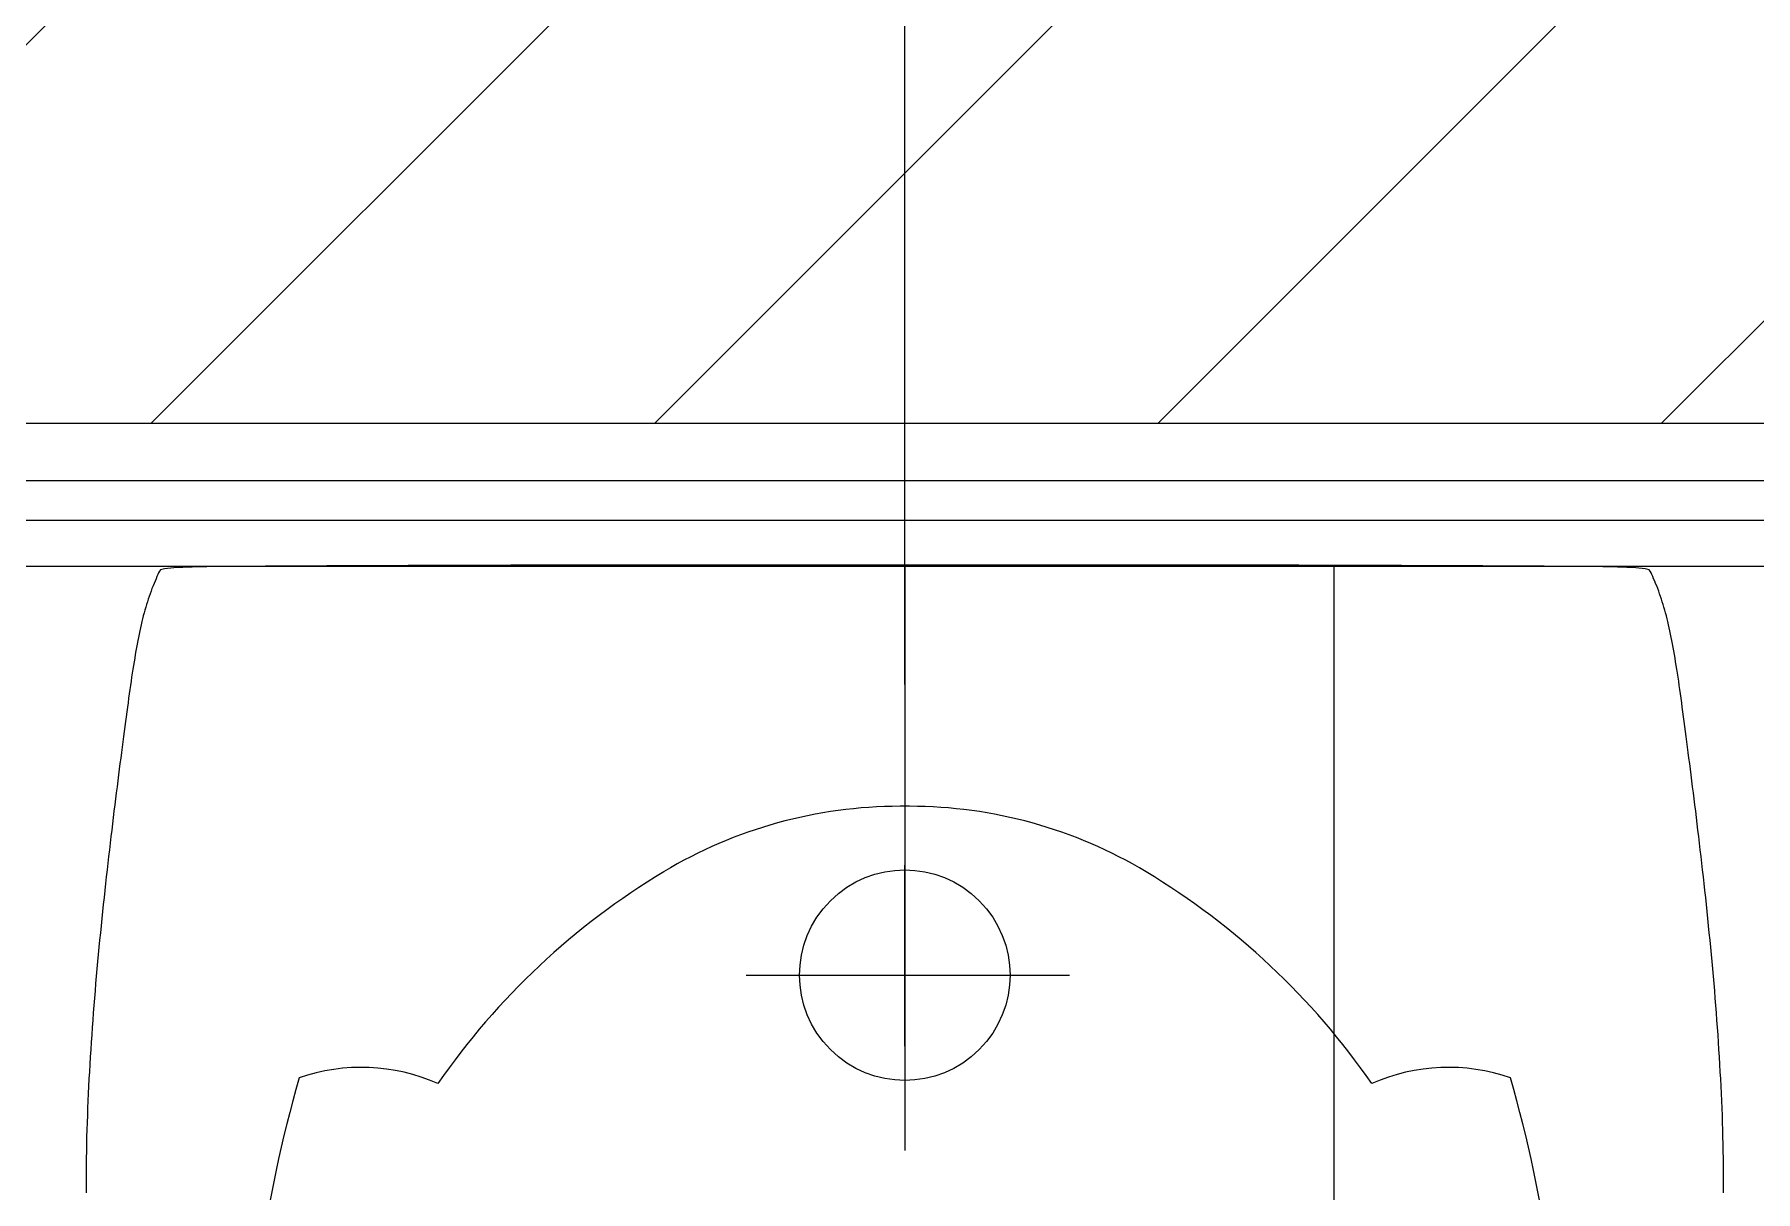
# Model space of a CAD drawing. Header units: millimetres. Extents: x 263321 to 2483465, y 33647 to 614421.
# Drawn here: x 2372644 to 2372946.1, y 407067.3 to 407270.4 of the extents above; entities that cross this region are included whole.
import ezdxf

# ---------------------------------------------------------------- set-up
doc = ezdxf.new("R2010")
doc.units = ezdxf.units.MM
doc.linetypes.add('CENTER', pattern=[50.8, 31.75, -6.35, 6.35, -6.35])
for name, color, linetype in [('A-PLAN-CL', 8, 'CENTER'), ('A-PLAN-HATCH2', 8, 'Continuous'), ('A-PLAN-PLASTER', 67, 'Continuous'), ('A-PLAN-SANITARY FIXTURES', 35, 'Continuous'), ('A-PLAN-TILE', 32, 'Continuous'), ('TOA-FC-MODULAR', 7, 'Continuous')]:
    doc.layers.add(name, color=color, linetype=linetype)
for name, color, linetype, lineweight in [('A-PLAN-THIN', 251, 'Continuous', 15), ('TOA-FL-CPT-1', 8, 'Continuous', 5), ('TOA-FL-TILE-4', 8, 'Continuous', 5)]:
    doc.layers.add(name, color=color, linetype=linetype, lineweight=lineweight)

# ---------------------------------------------------------------- blocks, each defined once
blk = doc.blocks.new('A$C54621FCA')
at = {"layer": 'A-PLAN-SANITARY FIXTURES'}
for p, q in [((91.49, 287.04, 0), (92.77, 287.1, 0)), ((92.77, 287.1, 0), (94.04, 287.16, 0)), ((94.04, 287.16, 0), (95.31, 287.21, 0)), ((95.31, 287.21, 0), (96.58, 287.26, 0)), ((96.58, 287.26, 0), (97.85, 287.3, 0)), ((97.85, 287.3, 0), (99.11, 287.34, 0)), ((99.11, 287.34, 0), (100.36, 287.38, 0)), ((100.36, 287.38, 0), (101.61, 287.4, 0)), ((101.61, 287.4, 0), (102.86, 287.43, 0)), ((102.86, 287.43, 0), (104.09, 287.45, 0)), ((104.09, 287.45, 0), (105.33, 287.46, 0)), ((105.33, 287.46, 0), (106.55, 287.47, 0)), ((106.55, 287.47, 0), (107.77, 287.47, 0)), ((107.77, 287.47, 0), (108.98, 287.47, 0)), ((108.98, 287.47, 0), (110.19, 287.46, 0)), ((54.71, 283.93, 0), (55.92, 284.07, 0)), ((55.92, 284.07, 0), (57.13, 284.2, 0)), ((57.13, 284.2, 0), (58.35, 284.33, 0)), ((58.35, 284.33, 0), (59.58, 284.46, 0)), ((59.58, 284.46, 0), (60.81, 284.59, 0)), ((60.81, 284.59, 0), (62.05, 284.72, 0)), ((62.05, 284.72, 0), (63.3, 284.85, 0)), ((63.3, 284.85, 0), (64.55, 284.97, 0)), ((64.55, 284.97, 0), (65.81, 285.1, 0)), ((65.81, 285.1, 0), (67.07, 285.22, 0)), ((67.07, 285.22, 0), (68.34, 285.34, 0)), ((68.34, 285.34, 0), (69.61, 285.46, 0)), ((69.61, 285.46, 0), (70.89, 285.57, 0)), ((70.89, 285.57, 0), (72.16, 285.69, 0)), ((72.16, 285.69, 0), (73.45, 285.8, 0)), ((73.45, 285.8, 0), (74.73, 285.91, 0)), ((74.73, 285.91, 0), (76.02, 286.01, 0)), ((76.02, 286.01, 0), (77.31, 286.12, 0)), ((77.31, 286.12, 0), (78.6, 286.22, 0)), ((78.6, 286.22, 0), (79.89, 286.31, 0)), ((79.89, 286.31, 0), (81.18, 286.41, 0)), ((81.18, 286.41, 0), (82.47, 286.5, 0)), ((82.47, 286.5, 0), (83.76, 286.59, 0)), ((83.76, 286.59, 0), (85.05, 286.67, 0)), ((85.05, 286.67, 0), (86.34, 286.75, 0)), ((86.34, 286.75, 0), (87.63, 286.83, 0)), ((87.63, 286.83, 0), (88.92, 286.91, 0)), ((88.92, 286.91, 0), (90.2, 286.97, 0)), ((90.2, 286.97, 0), (91.49, 287.04, 0)), ((30.11, 280.91, 0), (31.03, 281.03, 0)), ((31.03, 281.03, 0), (31.96, 281.15, 0)), ((31.96, 281.15, 0), (32.91, 281.28, 0)), ((32.91, 281.28, 0), (33.87, 281.4, 0)), ((33.87, 281.4, 0), (34.85, 281.53, 0)), ((34.85, 281.53, 0), (35.84, 281.65, 0)), ((35.84, 281.65, 0), (36.85, 281.78, 0)), ((36.85, 281.78, 0), (37.87, 281.91, 0)), ((37.87, 281.91, 0), (38.91, 282.04, 0)), ((38.91, 282.04, 0), (39.96, 282.18, 0)), ((39.96, 282.18, 0), (41.03, 282.31, 0)), ((41.03, 282.31, 0), (42.1, 282.44, 0)), ((42.1, 282.44, 0), (43.19, 282.58, 0)), ((43.19, 282.58, 0), (44.3, 282.71, 0)), ((44.3, 282.71, 0), (45.41, 282.85, 0)), ((45.41, 282.85, 0), (46.54, 282.98, 0)), ((46.54, 282.98, 0), (47.67, 283.12, 0)), ((47.67, 283.12, 0), (48.82, 283.26, 0)), ((48.82, 283.26, 0), (49.98, 283.39, 0)), ((49.98, 283.39, 0), (51.15, 283.53, 0)), ((51.15, 283.53, 0), (52.33, 283.66, 0)), ((52.33, 283.66, 0), (53.52, 283.8, 0)), ((53.52, 283.8, 0), (54.71, 283.93, 0)), ((11.02, 277.93, 0), (11.56, 278.05, 0)), ((11.56, 278.05, 0), (12.12, 278.17, 0)), ((12.12, 278.17, 0), (12.69, 278.29, 0)), ((12.69, 278.29, 0), (13.27, 278.4, 0)), ((13.27, 278.4, 0), (13.86, 278.52, 0)), ((13.86, 278.52, 0), (14.46, 278.63, 0)), ((14.46, 278.63, 0), (15.07, 278.74, 0)), ((15.07, 278.74, 0), (15.69, 278.85, 0)), ((15.69, 278.85, 0), (16.33, 278.95, 0)), ((16.33, 278.95, 0), (16.97, 279.06, 0)), ((16.97, 279.06, 0), (17.63, 279.17, 0)), ((17.63, 279.17, 0), (18.3, 279.27, 0)), ((18.3, 279.27, 0), (18.99, 279.38, 0)), ((18.99, 279.38, 0), (19.68, 279.48, 0)), ((19.68, 279.48, 0), (20.4, 279.59, 0)), ((20.4, 279.59, 0), (21.12, 279.69, 0)), ((21.12, 279.69, 0), (21.86, 279.8, 0)), ((21.86, 279.8, 0), (22.62, 279.9, 0)), ((22.62, 279.9, 0), (23.39, 280.01, 0)), ((23.39, 280.01, 0), (24.17, 280.12, 0)), ((24.17, 280.12, 0), (24.97, 280.23, 0)), ((24.97, 280.23, 0), (25.79, 280.34, 0)), ((25.79, 280.34, 0), (26.62, 280.45, 0)), ((26.62, 280.45, 0), (27.47, 280.56, 0)), ((27.47, 280.56, 0), (28.33, 280.68, 0)), ((28.33, 280.68, 0), (29.22, 280.79, 0)), ((29.22, 280.79, 0), (30.11, 280.91, 0)), ((1.68, 274.88, 0), (2.03, 275.04, 0)), ((2.03, 275.04, 0), (2.41, 275.2, 0)), ((2.41, 275.2, 0), (2.82, 275.38, 0)), ((2.82, 275.38, 0), (3.24, 275.55, 0)), ((3.24, 275.55, 0), (3.68, 275.73, 0)), ((3.68, 275.73, 0), (4.13, 275.91, 0)), ((4.13, 275.91, 0), (4.58, 276.08, 0)), ((4.58, 276.08, 0), (5.04, 276.25, 0)), ((5.04, 276.25, 0), (5.5, 276.41, 0)), ((5.5, 276.41, 0), (5.97, 276.56, 0)), ((5.97, 276.56, 0), (6.44, 276.72, 0)), ((6.44, 276.72, 0), (6.92, 276.87, 0)), ((6.92, 276.87, 0), (7.41, 277.01, 0)), ((7.41, 277.01, 0), (7.9, 277.15, 0)), ((7.9, 277.15, 0), (8.4, 277.29, 0)), ((8.4, 277.29, 0), (8.91, 277.43, 0)), ((8.91, 277.43, 0), (9.42, 277.56, 0)), ((9.42, 277.56, 0), (9.94, 277.69, 0)), ((9.94, 277.69, 0), (10.48, 277.81, 0)), ((10.48, 277.81, 0), (11.02, 277.93, 0)), ((0.37, 268.86, 0), (0.5, 272.05, 0)), ((0.5, 272.05, 0), (0.66, 273.73, 0)), ((0.66, 273.73, 0), (0.85, 274.41, 0)), ((0.85, 274.41, 0), (1.09, 274.61, 0)), ((1.09, 274.61, 0), (1.36, 274.74, 0)), ((1.36, 274.74, 0), (1.68, 274.88, 0)), ((0.27, 263.67, 0), (0.37, 268.86, 0)), ((0.19, 255.96, 0), (0.27, 263.67, 0)), ((0.13, 245.22, 0), (0.19, 255.96, 0)), ((0.08, 230.95, 0), (0.13, 245.22, 0)), ((0.05, 212.89, 0), (0.08, 230.95, 0)), ((0.02, 191.8, 0), (0.05, 212.89, 0)), ((0.01, 168.69, 0), (0.02, 191.8, 0)), ((71.98, 171.58, 0), (71.98, 114.81, 0)), ((0, 144.58, 0), (0.01, 168.69, 0)), ((0, 143.74, 0), (0, 144.58, 0)), ((0, 143.74, 0), (102.78, 143.74, 0)), ((0, 142.89, 0), (0, 143.74, 0)), ((0.01, 118.78, 0), (0, 142.89, 0)), ((0.02, 95.67, 0), (0.01, 118.78, 0)), ((0.05, 74.58, 0), (0.02, 95.67, 0)), ((0.08, 56.52, 0), (0.05, 74.58, 0)), ((0.13, 42.25, 0), (0.08, 56.52, 0)), ((0.19, 31.51, 0), (0.13, 42.25, 0)), ((0.27, 23.8, 0), (0.19, 31.51, 0)), ((0.37, 18.61, 0), (0.27, 23.8, 0)), ((0.5, 15.42, 0), (0.37, 18.61, 0)), ((0.66, 13.74, 0), (0.5, 15.42, 0)), ((0.85, 13.06, 0), (0.66, 13.74, 0)), ((1.09, 12.86, 0), (0.85, 13.06, 0)), ((1.36, 12.73, 0), (1.09, 12.86, 0)), ((1.68, 12.59, 0), (1.36, 12.73, 0)), ((2.03, 12.43, 0), (1.68, 12.59, 0)), ((2.41, 12.27, 0), (2.03, 12.43, 0)), ((2.82, 12.09, 0), (2.41, 12.27, 0)), ((3.24, 11.92, 0), (2.82, 12.09, 0)), ((3.68, 11.74, 0), (3.24, 11.92, 0)), ((4.13, 11.56, 0), (3.68, 11.74, 0)), ((4.58, 11.39, 0), (4.13, 11.56, 0)), ((5.04, 11.23, 0), (4.58, 11.39, 0)), ((5.5, 11.06, 0), (5.04, 11.23, 0)), ((5.97, 10.91, 0), (5.5, 11.06, 0)), ((6.44, 10.75, 0), (5.97, 10.91, 0)), ((6.92, 10.6, 0), (6.44, 10.75, 0)), ((7.41, 10.46, 0), (6.92, 10.6, 0)), ((7.9, 10.32, 0), (7.41, 10.46, 0)), ((8.4, 10.18, 0), (7.9, 10.32, 0)), ((8.91, 10.04, 0), (8.4, 10.18, 0)), ((9.42, 9.91, 0), (8.91, 10.04, 0)), ((9.94, 9.79, 0), (9.42, 9.91, 0)), ((10.48, 9.66, 0), (9.94, 9.79, 0)), ((11.02, 9.54, 0), (10.48, 9.66, 0)), ((11.56, 9.42, 0), (11.02, 9.54, 0)), ((12.12, 9.3, 0), (11.56, 9.42, 0)), ((12.69, 9.18, 0), (12.12, 9.3, 0)), ((13.27, 9.07, 0), (12.69, 9.18, 0)), ((13.86, 8.95, 0), (13.27, 9.07, 0)), ((14.46, 8.84, 0), (13.86, 8.95, 0)), ((15.07, 8.73, 0), (14.46, 8.84, 0)), ((15.69, 8.63, 0), (15.07, 8.73, 0)), ((16.33, 8.52, 0), (15.69, 8.63, 0)), ((16.97, 8.41, 0), (16.33, 8.52, 0)), ((17.63, 8.31, 0), (16.97, 8.41, 0)), ((18.3, 8.2, 0), (17.63, 8.31, 0)), ((18.99, 8.09, 0), (18.3, 8.2, 0)), ((19.68, 7.99, 0), (18.99, 8.09, 0)), ((20.4, 7.88, 0), (19.68, 7.99, 0)), ((21.12, 7.78, 0), (20.4, 7.88, 0)), ((21.86, 7.67, 0), (21.12, 7.78, 0)), ((22.62, 7.57, 0), (21.86, 7.67, 0)), ((23.39, 7.46, 0), (22.62, 7.57, 0)), ((24.17, 7.35, 0), (23.39, 7.46, 0)), ((24.97, 7.24, 0), (24.17, 7.35, 0)), ((25.79, 7.13, 0), (24.97, 7.24, 0)), ((26.62, 7.02, 0), (25.79, 7.13, 0)), ((27.47, 6.91, 0), (26.62, 7.02, 0)), ((28.33, 6.79, 0), (27.47, 6.91, 0)), ((29.22, 6.68, 0), (28.33, 6.79, 0)), ((30.11, 6.56, 0), (29.22, 6.68, 0)), ((31.03, 6.44, 0), (30.11, 6.56, 0)), ((31.96, 6.32, 0), (31.03, 6.44, 0)), ((32.91, 6.19, 0), (31.96, 6.32, 0)), ((33.87, 6.07, 0), (32.91, 6.19, 0)), ((34.85, 5.94, 0), (33.87, 6.07, 0)), ((35.84, 5.82, 0), (34.85, 5.94, 0)), ((36.85, 5.69, 0), (35.84, 5.82, 0)), ((37.87, 5.56, 0), (36.85, 5.69, 0)), ((38.91, 5.43, 0), (37.87, 5.56, 0)), ((39.96, 5.29, 0), (38.91, 5.43, 0)), ((41.03, 5.16, 0), (39.96, 5.29, 0)), ((42.1, 5.03, 0), (41.03, 5.16, 0)), ((43.19, 4.89, 0), (42.1, 5.03, 0)), ((44.3, 4.76, 0), (43.19, 4.89, 0)), ((45.41, 4.62, 0), (44.3, 4.76, 0)), ((46.54, 4.49, 0), (45.41, 4.62, 0)), ((47.67, 4.35, 0), (46.54, 4.49, 0)), ((48.82, 4.21, 0), (47.67, 4.35, 0)), ((49.98, 4.08, 0), (48.82, 4.21, 0)), ((51.15, 3.94, 0), (49.98, 4.08, 0)), ((52.33, 3.81, 0), (51.15, 3.94, 0)), ((53.52, 3.67, 0), (52.33, 3.81, 0)), ((54.71, 3.54, 0), (53.52, 3.67, 0)), ((55.92, 3.4, 0), (54.71, 3.54, 0)), ((57.13, 3.27, 0), (55.92, 3.4, 0)), ((58.35, 3.14, 0), (57.13, 3.27, 0)), ((59.58, 3.01, 0), (58.35, 3.14, 0)), ((60.81, 2.88, 0), (59.58, 3.01, 0)), ((62.05, 2.75, 0), (60.81, 2.88, 0)), ((63.3, 2.62, 0), (62.05, 2.75, 0)), ((64.55, 2.5, 0), (63.3, 2.62, 0)), ((65.81, 2.37, 0), (64.55, 2.5, 0)), ((67.07, 2.25, 0), (65.81, 2.37, 0)), ((68.34, 2.13, 0), (67.07, 2.25, 0)), ((69.61, 2.01, 0), (68.34, 2.13, 0)), ((70.89, 1.9, 0), (69.61, 2.01, 0)), ((72.16, 1.78, 0), (70.89, 1.9, 0)), ((73.45, 1.67, 0), (72.16, 1.78, 0)), ((74.73, 1.56, 0), (73.45, 1.67, 0)), ((76.02, 1.46, 0), (74.73, 1.56, 0)), ((77.31, 1.35, 0), (76.02, 1.46, 0)), ((78.6, 1.25, 0), (77.31, 1.35, 0)), ((79.89, 1.16, 0), (78.6, 1.25, 0)), ((81.18, 1.06, 0), (79.89, 1.16, 0)), ((82.47, 0.97, 0), (81.18, 1.06, 0)), ((83.76, 0.88, 0), (82.47, 0.97, 0)), ((85.05, 0.8, 0), (83.76, 0.88, 0)), ((86.34, 0.72, 0), (85.05, 0.8, 0)), ((87.63, 0.64, 0), (86.34, 0.72, 0)), ((88.92, 0.57, 0), (87.63, 0.64, 0)), ((90.2, 0.5, 0), (88.92, 0.57, 0)), ((91.49, 0.43, 0), (90.2, 0.5, 0)), ((92.77, 0.37, 0), (91.49, 0.43, 0)), ((94.04, 0.31, 0), (92.77, 0.37, 0)), ((95.31, 0.26, 0), (94.04, 0.31, 0)), ((96.58, 0.21, 0), (95.31, 0.26, 0)), ((97.85, 0.17, 0), (96.58, 0.21, 0)), ((99.11, 0.13, 0), (97.85, 0.17, 0)), ((100.36, 0.1, 0), (99.11, 0.13, 0)), ((101.61, 0.07, 0), (100.36, 0.1, 0)), ((102.86, 0.04, 0), (101.61, 0.07, 0)), ((104.09, 0.02, 0), (102.86, 0.04, 0)), ((105.33, 0.01, 0), (104.09, 0.02, 0)), ((106.55, 0, 0), (105.33, 0.01, 0)), ((107.77, 0, 0), (106.55, 0, 0)), ((108.98, 0, 0), (107.77, 0, 0)), ((110.19, 0.01, 0), (108.98, 0, 0))]:
    blk.add_line(p, q, dxfattribs=at)
at = {"layer": 'A-PLAN-SANITARY FIXTURES', "extrusion": (0, 0, -1)}
for centre, major_axis, start_param, end_param in [((155.96, 19.55, 0), (-169.55, 169.55), 0.50678, 0.785398), ((121.27, 239.16, 0), (-23.41, -23.41), 0.367298, 1.121678), ((164.04, 119.98, 0), (-90.86, 90.86), -0.245139, 0.181004), ((123.04, 144.58, 0), (-57.06, 57.06), -0.785398, -0.245139), ((123.04, 144.58, 0), (-57.06, -57.06), 0.774983, 0.785398), ((123.04, 142.89, 0), (-57.06, 57.06), -0.785398, -0.774983), ((123.04, 142.89, 0), (-57.06, 57.06), -1.325657, -0.785398), ((164.04, 167.49, 0), (-90.86, -90.86), 6.102181, 6.528324), ((121.27, 48.31, 0), (-23.41, 23.41), -1.121678, -0.367298), ((155.96, 267.92, 0), (-169.55, -169.55), 5.497787, 5.776405)]:
    blk.add_ellipse(centre, major_axis=major_axis, ratio=1, start_param=start_param, end_param=end_param, dxfattribs=at)
blk.add_ellipse((71.98, 143.74, 0), major_axis=(-13.06, -13.06), ratio=1, dxfattribs=at)
blk = doc.blocks.new('Rest Room-1.01')
at = {"layer": 'A-PLAN-HATCH2'}
h = blk.add_hatch(dxfattribs=at)
h.set_pattern_fill('ANSI31', color=256, scale=500, angle=261.2432, style=0)
h.set_pattern_definition([(45, (36317.29, 623598.805), (-44.194174, 44.194174), [])])
h.paths.add_polyline_path([(5108.41, 1738.05), (1318.41, 1738.05), (1318.41, 1838.05), (5108.41, 1838.05)])
at = {"layer": 'A-PLAN-CL', "linetype": 'CENTER', "ltscale": 5}
blk.add_line((1718.41, 676.29), (1718.41, 2167.58), dxfattribs=at)
at = {"layer": 'A-PLAN-PLASTER', "elevation": 0}
blk.add_lwpolyline([(1208.41, 1838.05), (1208.41, 1128.05), (1328.41, 1128.05), (1328.41, 1728.05), (5108.41, 1728.05), (5108.41, -2391.95), (-946.59, -2391.95), (-946.59, -741.95), (-1166.59, -741.95), (-1166.59, -967.68)], dxfattribs=at)
at = {"layer": 'A-PLAN-THIN', "elevation": 0}
blk.add_lwpolyline([(5108.41, 1738.05), (1318.41, 1738.05), (1318.41, 1838.05), (5108.41, 1838.05)], close=True, dxfattribs=at)
at = {"layer": 'A-PLAN-TILE', "elevation": 0}
blk.add_lwpolyline([(1337.17, 1721.05), (1337.17, 1713.05), (5097.6, 1713.05), (5097.6, 1721.05)], close=True, dxfattribs=at)
at = {"layer": 'A-PLAN-SANITARY FIXTURES', "xscale": -1, "rotation": 90.00007315773203}
blk.add_blockref('A$C54621FCA', (1862.14, 1713.24, 0), dxfattribs=at)
blk = doc.blocks.new('CHOREE')
blk.add_blockref('Rest Room-1.01', (-27836.16, 1231.78, 0))
blk = doc.blocks.new('BIG CHOORE')
blk.add_blockref('CHOREE', (-2407.99, -1909.01))

msp = doc.modelspace()

# ---------------------------------------------------------------- hatches: boundary and pattern name
at = {"layer": 'TOA-FC-MODULAR'}
h = msp.add_hatch(dxfattribs=at)
h.set_pattern_fill('_USER', color=252, scale=600, angle=270, double=1, pattern_type=0)
h.set_pattern_definition([(270, (2366271.8, 403087.05), (600, -1e-13), []), (0, (2366271.8, 403087.05), (0, 600), [])])
edge = h.paths.add_edge_path()
edge.add_line((2366296.796, 404102.055), (2366296.796, 404277.052))
edge.add_line((2366296.796, 404277.052), (2368046.796, 404277.052))
edge.add_arc((2368046.796, 404287.052), 10, 270, 360)
edge.add_line((2368056.796, 404287.052), (2368056.796, 404417.052))
edge.add_arc((2368046.796, 404417.052), 10, 360, 450)
edge.add_line((2368046.796, 404427.052), (2367411.796, 404427.052))
edge.add_line((2367411.796, 404427.052), (2367411.796, 407262.052))
edge.add_line((2367411.796, 407262.052), (2372271.796, 407262.052))
edge.add_line((2372271.796, 407262.052), (2372272.046, 406587.052))
edge.add_arc((2372282.053, 406587.055), 10.007, 180.02122, 268.52833)
edge.add_line((2372281.796, 406577.052), (2372411.796, 406577.052))
edge.add_arc((2372411.796, 406587.052), 10, 270, 360)
edge.add_line((2372421.796, 406587.052), (2372421.796, 407177.052))
edge.add_line((2372421.796, 407177.052), (2376171.796, 407177.052))
edge.add_line((2376171.796, 407177.052), (2376171.796, 403237.05))
edge.add_line((2376171.796, 403237.05), (2370147.796, 403237.05))
edge.add_line((2370147.796, 403237.05), (2370147.796, 404727.052))
edge.add_arc((2370137.796, 404727.052), 10, 0, 90)
edge.add_line((2370137.796, 404737.052), (2369906.796, 404737.052))
edge.add_arc((2369906.796, 404727.052), 10, 90, 180)
edge.add_line((2369896.796, 404727.052), (2369896.796, 403087.052))
edge.add_line((2369896.796, 403087.052), (2369171.796, 403087.052))
edge.add_line((2369171.796, 403087.052), (2369171.796, 403727.052))
edge.add_arc((2369161.796, 403727.052), 10, 0, 90)
edge.add_line((2369161.796, 403737.052), (2369031.796, 403737.052))
edge.add_arc((2369031.796, 403727.052), 10, 90, 180)
edge.add_line((2369021.796, 403727.052), (2369021.796, 403087.052))
edge.add_line((2369021.796, 403087.052), (2366271.796, 403087.052))
edge.add_line((2366271.796, 403087.052), (2366271.779, 404102.055))
edge.add_line((2366271.779, 404102.055), (2366296.796, 404102.055))
at = {"layer": 'TOA-FL-CPT-1', "true_color": 0xc7c8ca}
h = msp.add_hatch(dxfattribs=at)
h.set_pattern_fill('AR-PARQ1', color=9, scale=3)
h.set_pattern_definition([(90, (90021.1, 24147), (-914.4, 914.4), [914.4, -914.4]), (90, (90173.5, 24147), (-914.4, 914.4), [914.4, -914.4]), (90, (90325.9, 24147), (-914.4, 914.4), [914.4, -914.4]), (90, (90478.3, 24147), (-914.4, 914.4), [914.4, -914.4]), (90, (90630.7, 24147), (-914.4, 914.4), [914.4, -914.4]), (90, (90783.1, 24147), (-914.4, 914.4), [914.4, -914.4]), (90, (90935.5, 24147), (-914.4, 914.4), [914.4, -914.4]), (0, (90021.1, 25061.4), (914.4, -914.4), [914.4, -914.4]), (0, (90021.1, 25213.8), (914.4, -914.4), [914.4, -914.4]), (0, (90021.1, 25366.2), (914.4, -914.4), [914.4, -914.4]), (0, (90021.1, 25518.6), (914.4, -914.4), [914.4, -914.4]), (0, (90021.1, 25671), (914.4, -914.4), [914.4, -914.4]), (0, (90021.1, 25823.4), (914.4, -914.4), [914.4, -914.4]), (0, (90021.1, 25975.8), (914.4, -914.4), [914.4, -914.4])])
edge = h.paths.add_edge_path()
edge.add_arc((2396128.727, -119195.432), 546828.493, 90.92532943, 95.29958843)
edge.add_line((2345621.769, 425295.567), (2345621.769, 409482.052))
edge.add_line((2345621.769, 409482.052), (2347129.201, 409481.857))
edge.add_arc((2347102.083, 408732.348), 750, 0, 87.9279, ccw=False)
edge.add_line((2347852.083, 408732.348), (2347852.23, 389991.103))
edge.add_line((2347852.23, 389991.103), (2342396.706, 389991.103))
edge.add_line((2342396.706, 389991.103), (2342397.172, 380682.159))
edge.add_line((2342397.172, 380682.159), (2351396.796, 380682.159))
edge.add_line((2351396.796, 380682.159), (2351396.796, 379682.052))
edge.add_line((2351396.796, 379682.052), (2350496.796, 379682.052))
edge.add_line((2350496.796, 379682.052), (2350496.796, 377891.004))
edge.add_arc((2372893.597, 61240.666), 317441.417, 85.95303216, 94.04581501, ccw=False)
edge.add_line((2395296.77, 377890.553), (2395296.77, 379682.052))
edge.add_line((2395296.77, 379682.052), (2394396.796, 379682.052))
edge.add_line((2394396.796, 379682.052), (2394396.796, 380682.052))
edge.add_line((2394396.796, 380682.052), (2405177.531, 380682.052))
edge.add_line((2405177.531, 380682.052), (2405177.531, 389182.052))
edge.add_line((2405177.531, 389182.052), (2406496.796, 389182.052))
edge.add_line((2406496.796, 389182.052), (2406496.796, 383082.052))
edge.add_line((2406496.796, 383082.052), (2408136.796, 383082.052))
edge.add_line((2408136.796, 383082.052), (2408136.796, 389182.052))
edge.add_line((2408136.796, 389182.052), (2413779.159, 389181.861))
edge.add_line((2413779.159, 389181.861), (2414010.251, 390682.052))
edge.add_line((2414010.251, 390682.052), (2405396.796, 390682.052))
edge.add_line((2405396.796, 390682.052), (2405396.796, 411581.926))
edge.add_line((2405396.796, 411581.926), (2403146.796, 411581.926))
edge.add_arc((2403146.796, 411881.926), 300, 180, 270, ccw=False)
edge.add_line((2402846.796, 411881.926), (2402846.796, 413382.052))
edge.add_arc((2403146.796, 413382.052), 300, 90, 180, ccw=False)
edge.add_line((2403146.796, 413682.052), (2417553.202, 413682.052))
edge.add_line((2417553.202, 413682.052), (2417799.7, 415282.257))
edge.add_line((2417799.7, 415282.257), (2411837.001, 415281.729))
edge.add_line((2411837.001, 415281.729), (2411837.001, 417657.174))
edge.add_line((2411837.001, 417657.174), (2416421.528, 417657.174))
edge.add_line((2416421.528, 417657.174), (2416421.528, 418657.174))
edge.add_line((2416421.528, 418657.174), (2411836.796, 418657.174))
edge.add_line((2411836.796, 418657.174), (2411836.796, 421262.052))
edge.add_line((2411836.796, 421262.052), (2410296.796, 421262.052))
edge.add_line((2410296.796, 421262.052), (2410296.796, 415281.575))
edge.add_line((2410296.796, 415281.575), (2402846.796, 415281.575))
edge.add_line((2402846.796, 415281.575), (2402846.796, 424532.052))
edge.add_line((2402846.796, 424532.052), (2402846.796, 424581.286))
edge.add_line((2402846.796, 424581.286), (2395396.796, 424582.052))
edge.add_line((2395396.796, 424582.052), (2395396.796, 423682.052))
edge.add_line((2395396.796, 423682.052), (2394396.796, 423682.052))
edge.add_line((2394396.796, 423682.052), (2394396.796, 424581.86))
edge.add_line((2394396.796, 424581.86), (2387296.514, 424582.052))
edge.add_line((2387296.514, 424582.052), (2387297.806, 427561.749))
h.paths.add_polyline_path([(2357571.796, 409582.052), (2403896.373, 409582.052), (2403899.547, 394952.31), (2375096.795, 394783.782), (2375096.795, 396862.052), (2373596.796, 396864.771), (2373596.796, 394782.052), (2369971.795, 394800.838), (2370046.875, 396862.052), (2368385.069, 396703.686), (2368471.796, 394819.625), (2357571.796, 394782.052)], flags=16)
h.paths.add_polyline_path([(2363596.796, 414832.306), (2384296.459, 414782.218), (2384296.434, 411581.926), (2384538.462, 411581.927), (2384538.462, 409582.052), (2378653.494, 409582.052), (2378650.056, 411581.898), (2363596.796, 411631.98)], flags=16)
h.paths.add_polyline_path([(2392707.043, 411682.849), (2384396.821, 411683.632), (2384396.821, 414782.218), (2392707.043, 414781.434)], flags=16)
h.paths.add_polyline_path([(2400346.796, 422010.357), (2401546.802, 422010.357), (2401546.802, 416210.358), (2400346.796, 416210.358)], flags=16)
h.paths.add_polyline_path([(2349453.189, 392877.837), (2349451.159, 392879.273), (2349451.159, 390061.804), (2349453.189, 390060.368)], flags=16)
h.paths.add_polyline_path([(2379396.791, 389980.182), (2384396.796, 389980.182), (2384396.796, 392980.182), (2379396.791, 392980.182)], flags=16)
at = {"layer": 'TOA-FL-TILE-4'}
h = msp.add_hatch(dxfattribs=at)
h.set_pattern_fill('_USER', color=253, scale=600, pattern_type=0)
h.set_pattern_definition([(0, (2366266.8, 403087.05), (0, 600), [])])
edge = h.paths.add_edge_path()
edge.add_line((2366291.83, 404102.055), (2366291.83, 404277.052))
edge.add_line((2366291.83, 404277.052), (2368041.83, 404277.052))
edge.add_arc((2368041.83, 404287.052), 10, 270, 360)
edge.add_line((2368051.83, 404287.052), (2368051.83, 404417.052))
edge.add_arc((2368041.83, 404417.052), 10, 360, 450)
edge.add_line((2368041.83, 404427.052), (2367406.83, 404427.052))
edge.add_line((2367406.83, 404427.052), (2367406.83, 407262.052))
edge.add_line((2367406.83, 407262.052), (2372266.83, 407262.052))
edge.add_line((2372266.83, 407262.052), (2372267.08, 406587.052))
edge.add_arc((2372277.087, 406587.056), 10.007, 180.02122, 268.52833)
edge.add_line((2372276.83, 406577.052), (2372406.83, 406577.052))
edge.add_arc((2372406.83, 406587.052), 10, 270, 360)
edge.add_line((2372416.83, 406587.052), (2372416.83, 407177.052))
edge.add_line((2372416.83, 407177.052), (2376166.83, 407177.052))
edge.add_line((2376166.83, 407177.052), (2376166.83, 403237.05))
edge.add_line((2376166.83, 403237.05), (2370142.83, 403237.05))
edge.add_line((2370142.83, 403237.05), (2370142.83, 404727.052))
edge.add_arc((2370132.83, 404727.052), 10, 0, 90)
edge.add_line((2370132.83, 404737.052), (2369901.83, 404737.052))
edge.add_arc((2369901.83, 404727.052), 10, 90, 180)
edge.add_line((2369891.83, 404727.052), (2369891.83, 403087.052))
edge.add_line((2369891.83, 403087.052), (2369166.83, 403087.052))
edge.add_line((2369166.83, 403087.052), (2369166.83, 403727.052))
edge.add_arc((2369156.83, 403727.052), 10, 0, 90)
edge.add_line((2369156.83, 403737.052), (2369026.83, 403737.052))
edge.add_arc((2369026.83, 403727.052), 10, 90, 180)
edge.add_line((2369016.83, 403727.052), (2369016.83, 403087.052))
edge.add_line((2369016.83, 403087.052), (2366266.83, 403087.052))
edge.add_line((2366266.83, 403087.052), (2366266.814, 404102.055))
edge.add_line((2366266.814, 404102.055), (2366291.83, 404102.055))
h = msp.add_hatch(dxfattribs=at)
h.set_pattern_fill('_USER', color=253, scale=1200, angle=90, pattern_type=0)
h.set_pattern_definition([(90, (2366266.8, 403087), (-1200, 7e-14), [])])
edge = h.paths.add_edge_path()
edge.add_line((2366291.83, 404102.055), (2366291.83, 404277.052))
edge.add_line((2366291.83, 404277.052), (2368041.83, 404277.052))
edge.add_arc((2368041.83, 404287.052), 10, 270, 360)
edge.add_line((2368051.83, 404287.052), (2368051.83, 404417.052))
edge.add_arc((2368041.83, 404417.052), 10, 360, 450)
edge.add_line((2368041.83, 404427.052), (2367406.83, 404427.052))
edge.add_line((2367406.83, 404427.052), (2367406.83, 407262.052))
edge.add_line((2367406.83, 407262.052), (2372266.83, 407262.052))
edge.add_line((2372266.83, 407262.052), (2372267.08, 406587.052))
edge.add_arc((2372277.087, 406587.056), 10.007, 180.02122, 268.52833)
edge.add_line((2372276.83, 406577.052), (2372406.83, 406577.052))
edge.add_arc((2372406.83, 406587.052), 10, 270, 360)
edge.add_line((2372416.83, 406587.052), (2372416.83, 407177.052))
edge.add_line((2372416.83, 407177.052), (2376166.83, 407177.052))
edge.add_line((2376166.83, 407177.052), (2376166.83, 403237.05))
edge.add_line((2376166.83, 403237.05), (2370142.83, 403237.05))
edge.add_line((2370142.83, 403237.05), (2370142.83, 404727.052))
edge.add_arc((2370132.83, 404727.052), 10, 0, 90)
edge.add_line((2370132.83, 404737.052), (2369901.83, 404737.052))
edge.add_arc((2369901.83, 404727.052), 10, 90, 180)
edge.add_line((2369891.83, 404727.052), (2369891.83, 403087.052))
edge.add_line((2369891.83, 403087.052), (2369166.83, 403087.052))
edge.add_line((2369166.83, 403087.052), (2369166.83, 403727.052))
edge.add_arc((2369156.83, 403727.052), 10, 0, 90)
edge.add_line((2369156.83, 403737.052), (2369026.83, 403737.052))
edge.add_arc((2369026.83, 403727.052), 10, 90, 180)
edge.add_line((2369016.83, 403727.052), (2369016.83, 403087.052))
edge.add_line((2369016.83, 403087.052), (2366266.83, 403087.052))
edge.add_line((2366266.83, 403087.052), (2366266.814, 404102.055))
edge.add_line((2366266.814, 404102.055), (2366291.83, 404102.055))

# ---------------------------------------------------------------- block references
msp.add_blockref('BIG CHOORE', (2401322.534, 406141.239))

doc.saveas('drawing.dxf')
